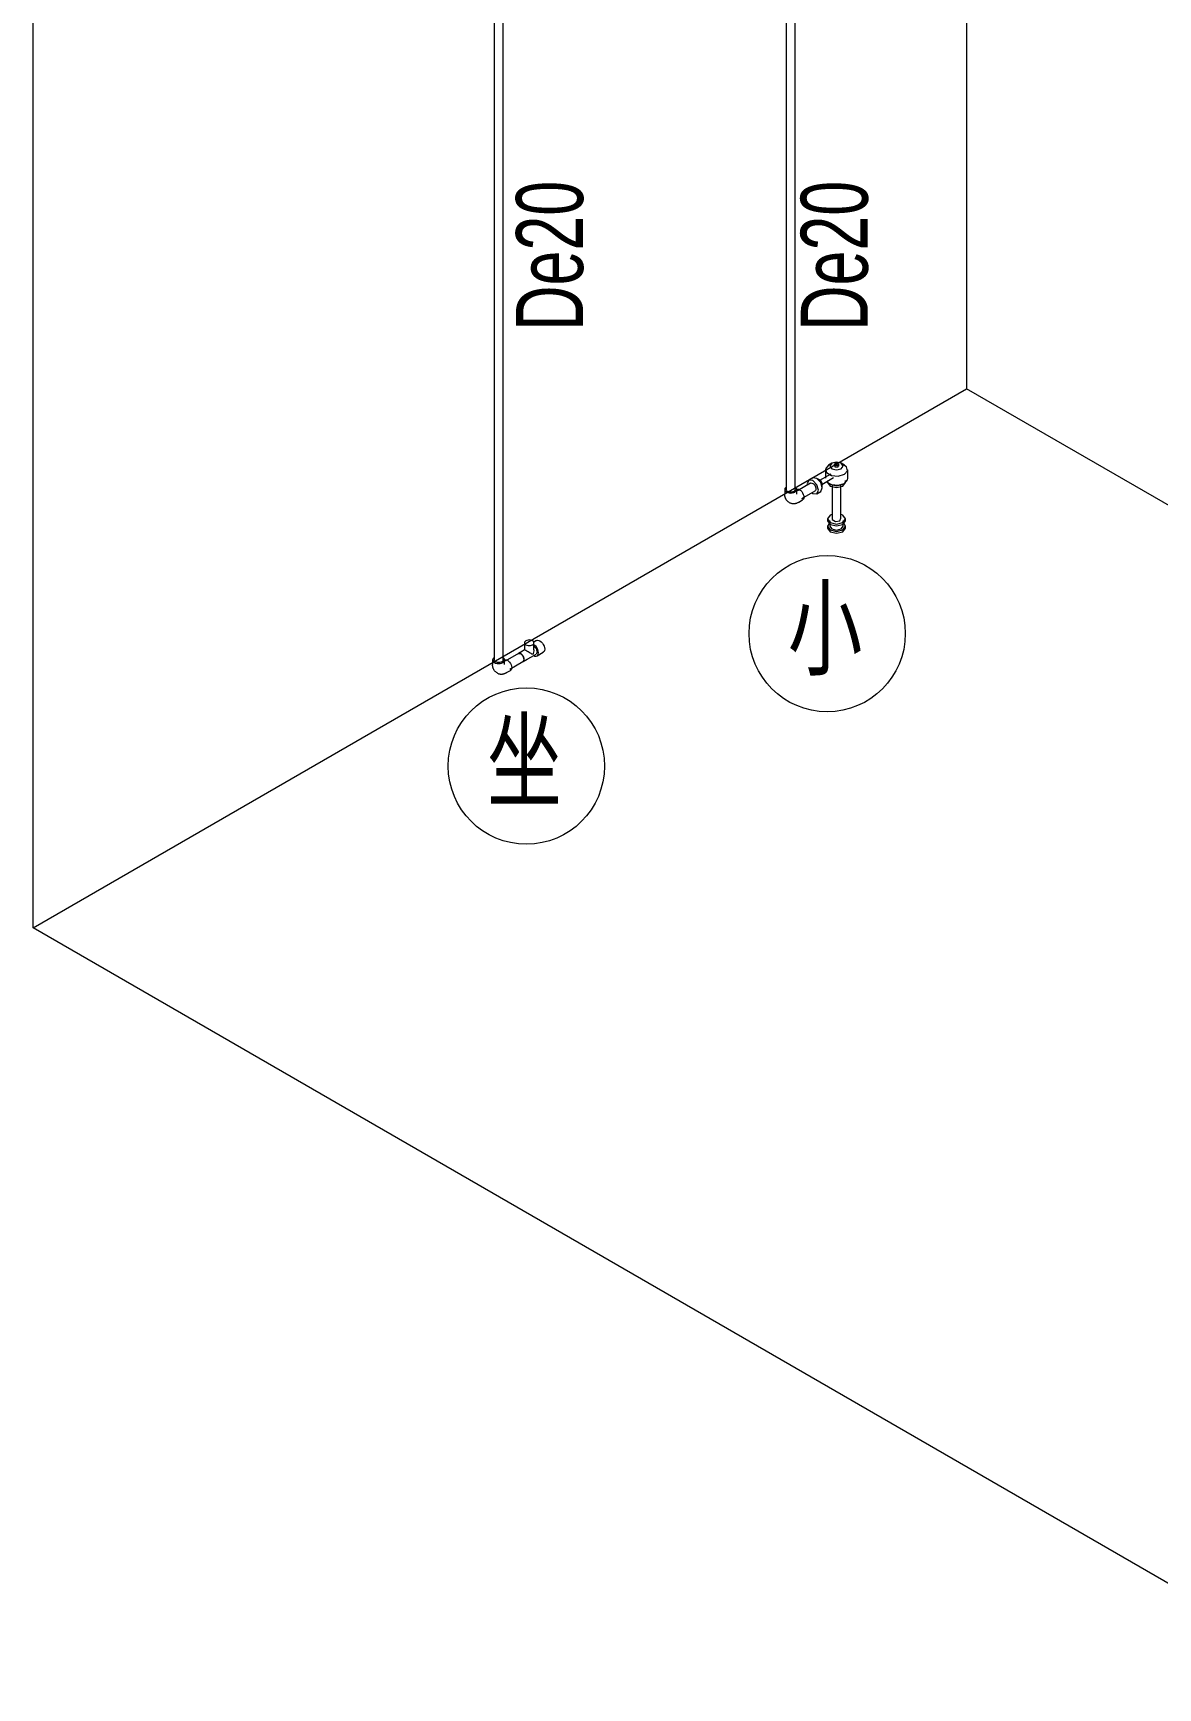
# Model space of a CAD drawing. Header units: millimetres. Extents: x 160489 to 365751, y -78341 to 15608.
# Drawn here: x 250788 to 253306, y -78222 to -74517 of the extents above; entities that cross this region are included whole.
import ezdxf

# ---------------------------------------------------------------- set-up
doc = ezdxf.new("R2010")
doc.units = ezdxf.units.MM
for name, color, linetype, lineweight in [('A-____-NOTE-TEXT', 7, 'Continuous', 5), ('G-____-____-SYMB', 7, 'Continuous', 5), ('P-PIPE-____-IDEN', 7, 'Continuous', 5), ('P-PIPE-____-OTLN', 7, 'Continuous', 35), ('P-SANR-FIXT-OTLN', 7, 'Continuous', 5)]:
    doc.layers.add(name, color=color, linetype=linetype, lineweight=lineweight)
doc.styles.add('TJ_FangSong', font='', dxfattribs={"width": 0.7, "height": 150})
doc.styles.add('TJ_FangSong_B', font='', dxfattribs={"width": 0.7, "height": 175})
doc.styles.get('TJ_FangSong').set_extended_font_data('TJ_FangSong')
doc.styles.get('TJ_FangSong_B').set_extended_font_data('TJ_FangSong', bold=True)

# ---------------------------------------------------------------- blocks, each defined once
blk = doc.blocks.new('P_角阀 - 标准-2504543-卫生间WC2 给水系统图')
at = {"layer": 'P-PIPE-____-OTLN', "color": 136, "lineweight": 5, "true_color": 0x008080}
for p, q in [((119360.7, -75900.9), (119351.5, -75906.2)), ((119365.2, -75898.2), (119360.7, -75900.9)), ((119365.2, -75882.3), (119365.2, -75893)), ((119365.2, -75893), (119365.2, -75898.2)), ((119371.3, -75919.3), (119381.2, -75913.6)), ((119381.2, -75913.6), (119391.1, -75907.9)), ((119392.4, -75877.5), (119386.1, -75881.2)), ((119386.5, -75893), (119386.5, -75882.3)), ((119386.5, -75898.2), (119386.5, -75893)), ((119393.3, -75911.7), (119407.4, -75903.5)), ((119362.1, -75924.6), (119371.3, -75919.3))]:
    blk.add_line(p, q, dxfattribs=at)
for points in [[(119383.4, -75878, 0), (119381.2, -75877, 0), (119378.7, -75876.4, 0), (119375.9, -75876.2, 0), (119373.1, -75876.4, 0), (119370.6, -75877, 0), (119368.4, -75878, 0), (119366.7, -75879.3, 0), (119365.6, -75880.7, 0), (119365.2, -75882.3, 0), (119365.6, -75883.9, 0), (119366.7, -75885.4, 0), (119368.4, -75886.7, 0)], [(119356.8, -75906.7, 0), (119354.9, -75905.9, 0), (119353, -75905.7, 0), (119351.5, -75906.2, 0), (119350.3, -75907.3, 0)], [(119360.6, -75925.1, 0), (119362.1, -75924.6, 0), (119363.3, -75923.5, 0), (119364.1, -75921.9, 0), (119364.3, -75919.8, 0), (119364.1, -75917.4, 0), (119363.3, -75914.8, 0), (119362.1, -75912.3, 0), (119360.6, -75910.1, 0), (119358.8, -75908.1, 0), (119356.8, -75906.7, 0)], [(119368.4, -75900, 0), (119366.6, -75899, 0), (119365.6, -75898.4, 0), (119365.2, -75898.2, 0)], [(119368.4, -75886.7, 0), (119370.6, -75887.7, 0), (119373.1, -75888.3, 0), (119375.9, -75888.5, 0), (119378.7, -75888.3, 0), (119381.2, -75887.7, 0), (119383.4, -75886.7, 0), (119385.1, -75885.4, 0), (119386.2, -75883.9, 0), (119386.5, -75882.3, 0), (119386.2, -75880.7, 0), (119385.1, -75879.3, 0), (119383.4, -75878, 0)], [(119383.4, -75908.7, 0), (119381.8, -75907.8, 0), (119380, -75906.8, 0), (119377.9, -75905.5, 0), (119375.6, -75904.2, 0), (119373.1, -75902.8, 0), (119370.6, -75901.4, 0), (119368.4, -75900, 0)], [(119386.5, -75897.9, 0), (119386.4, -75900.7, 0), (119385.7, -75903.4, 0), (119384.7, -75906.1, 0), (119383.4, -75908.7, 0)], [(119385.8, -75910.9, 0), (119388.5, -75912.1, 0), (119391.1, -75912.3, 0), (119393.3, -75911.7, 0), (119395, -75910.1, 0), (119396, -75907.8, 0), (119396.4, -75904.8, 0), (119396, -75901.4, 0), (119395, -75897.8, 0), (119393.3, -75894.3, 0), (119391.1, -75891.1, 0), (119388.5, -75888.4, 0), (119386.6, -75886.9, 0)], [(119386.5, -75890.4, 0), (119387.7, -75891.4, 0), (119389.6, -75893.3, 0), (119391.1, -75895.6, 0), (119392.3, -75898.1, 0), (119393.1, -75900.6, 0), (119393.3, -75903, 0), (119393.1, -75905.1, 0), (119392.3, -75906.8, 0), (119391.1, -75907.9, 0)], [(119392.4, -75877.5, 0), (119394.6, -75876.8, 0), (119397.2, -75877.1, 0), (119399.9, -75878.3, 0)], [(119399.9, -75878.3, 0), (119402.7, -75880.3, 0), (119405.2, -75883, 0), (119407.4, -75886.2, 0), (119409.1, -75889.7, 0), (119410.2, -75893.2, 0), (119410.5, -75896.6, 0), (119410.2, -75899.6, 0), (119409.1, -75901.9, 0), (119407.4, -75903.5, 0)]]:
    blk.add_polyline3d(points, dxfattribs=at)
blk = doc.blocks.new('弯头_热熔承插-塑料-复合管 - 标准-707565-卫生间WC2 给水系统图')
at = {"layer": 'P-PIPE-____-OTLN', "color": 136, "lineweight": 5, "true_color": 0x008080}
for p, q in [((119293.8, -75921.1), (119293.8, -75931)), ((119311.7, -75925.8), (119311.8, -75925.8)), ((119320.8, -75931), (119320.8, -75921.1)), ((119325.3, -75949.2), (119333.9, -75944.2))]:
    blk.add_line(p, q, dxfattribs=at)
for points in [[(119297.3, -75915.9, 0), (119295.6, -75917.2, 0), (119294.3, -75919.1, 0), (119293.8, -75921.1, 0), (119294.3, -75923.1, 0), (119295.6, -75925, 0), (119297.8, -75926.6, 0)], [(119303.8, -75950, 0), (119302.7, -75949.3, 0), (119301.7, -75948.5, 0), (119300.7, -75947.7, 0), (119299.8, -75946.8, 0), (119298.9, -75945.9, 0), (119298.2, -75944.9, 0), (119297.5, -75944, 0), (119296.8, -75942.9, 0), (119296.3, -75941.9, 0), (119295.8, -75940.9, 0), (119295.3, -75939.8, 0), (119295, -75938.8, 0), (119294.7, -75937.8, 0), (119294.4, -75936.7, 0), (119294.2, -75935.7, 0), (119294, -75934.7, 0), (119293.9, -75933.7, 0), (119293.9, -75932.7, 0), (119293.8, -75931.7, 0), (119293.8, -75931, 0)], [(119297.8, -75926.6, 0), (119300.6, -75927.9, 0), (119303.8, -75928.7, 0), (119307.3, -75928.9, 0), (119310.8, -75928.7, 0), (119314.1, -75927.9, 0), (119316.9, -75926.6, 0), (119319, -75925, 0), (119320.3, -75923.1, 0), (119320.8, -75921.1, 0), (119320.3, -75919.1, 0), (119319, -75917.2, 0), (119317.4, -75915.9, 0)], [(119303.8, -75950, 0), (119305, -75950.6, 0), (119306.2, -75951.1, 0), (119307.4, -75951.6, 0), (119308.6, -75951.9, 0), (119309.8, -75952.2, 0), (119311, -75952.4, 0), (119312.3, -75952.5, 0), (119313.5, -75952.5, 0), (119314.6, -75952.5, 0), (119315.8, -75952.4, 0), (119316.9, -75952.3, 0), (119318, -75952.1, 0), (119319, -75951.8, 0), (119320, -75951.5, 0), (119321, -75951.2, 0), (119322, -75950.8, 0), (119322.9, -75950.4, 0), (119323.8, -75950, 0), (119324.7, -75949.5, 0), (119325.3, -75949.2, 0)], [(119320.7, -75920.7, 0), (119322.3, -75920.3, 0), (119324.6, -75920.5, 0), (119327.1, -75921.5, 0)], [(119320.8, -75931.1, 0), (119320.8, -75931.1, 0), (119320.8, -75931, 0)], [(119327.1, -75921.5, 0), (119329.6, -75923.3, 0), (119331.9, -75925.8, 0), (119333.9, -75928.7, 0), (119335.4, -75931.8, 0), (119336.3, -75935, 0), (119336.7, -75938.1, 0), (119336.3, -75940.7, 0), (119335.4, -75942.8, 0), (119333.9, -75944.2, 0)]]:
    blk.add_polyline3d(points, dxfattribs=at)
blk = doc.blocks.new('弯头_热熔承插-塑料-复合管 - 标准-V38-卫生间WC2 给水系统图')
at = {"layer": 'P-PIPE-____-OTLN', "color": 136, "lineweight": 5, "true_color": 0x008080}
for p, q in [((119947.9, -75539.4), (119947.9, -75549.3)), ((119974.9, -75549.3), (119974.9, -75539.4)), ((119965.8, -75544.1), (119965.8, -75544.1)), ((119979.3, -75567.5), (119987.9, -75562.5))]:
    blk.add_line(p, q, dxfattribs=at)
for points in [[(119951.3, -75534.2, 0), (119949.7, -75535.5, 0), (119948.3, -75537.4, 0), (119947.9, -75539.4, 0), (119948.3, -75541.4, 0), (119949.7, -75543.3, 0), (119951.8, -75544.9, 0)], [(119951.8, -75544.9, 0), (119954.6, -75546.2, 0), (119957.9, -75546.9, 0), (119961.4, -75547.2, 0), (119964.9, -75546.9, 0), (119968.1, -75546.2, 0), (119970.9, -75544.9, 0), (119973.1, -75543.3, 0), (119974.4, -75541.4, 0), (119974.9, -75539.4, 0), (119974.4, -75537.4, 0), (119973.1, -75535.5, 0), (119971.4, -75534.2, 0)], [(119974.8, -75539, 0), (119976.4, -75538.5, 0), (119978.7, -75538.8, 0), (119981.2, -75539.8, 0)], [(119981.2, -75539.8, 0), (119983.7, -75541.6, 0), (119986, -75544.1, 0), (119987.9, -75546.9, 0), (119989.4, -75550.1, 0), (119990.4, -75553.3, 0), (119990.7, -75556.4, 0), (119990.4, -75559, 0), (119989.4, -75561.1, 0), (119987.9, -75562.5, 0)], [(119957.9, -75568.3, 0), (119956.8, -75567.6, 0), (119955.8, -75566.8, 0), (119954.8, -75566, 0), (119953.9, -75565.1, 0), (119953, -75564.2, 0), (119952.2, -75563.2, 0), (119951.5, -75562.2, 0), (119950.9, -75561.2, 0), (119950.3, -75560.2, 0), (119949.8, -75559.2, 0), (119949.4, -75558.1, 0), (119949.1, -75557.1, 0), (119948.7, -75556, 0), (119948.5, -75555, 0), (119948.3, -75554, 0), (119948.1, -75553, 0), (119948, -75552, 0), (119947.9, -75551, 0), (119947.9, -75550, 0), (119947.9, -75549.3, 0)], [(119957.9, -75568.3, 0), (119959.1, -75568.9, 0), (119960.2, -75569.4, 0), (119961.5, -75569.9, 0), (119962.7, -75570.2, 0), (119963.9, -75570.5, 0), (119965.1, -75570.7, 0), (119966.3, -75570.8, 0), (119967.5, -75570.8, 0), (119968.7, -75570.8, 0), (119969.8, -75570.7, 0), (119971, -75570.6, 0), (119972, -75570.4, 0), (119973.1, -75570.1, 0), (119974.1, -75569.8, 0), (119975.1, -75569.5, 0), (119976.1, -75569.1, 0), (119977, -75568.7, 0), (119977.9, -75568.3, 0), (119978.8, -75567.8, 0), (119979.3, -75567.5, 0)], [(119974.9, -75549.4, 0), (119974.9, -75549.4, 0), (119974.9, -75549.3, 0)]]:
    blk.add_polyline3d(points, dxfattribs=at)
blk = doc.blocks.new('P_小便斗冲洗阀 - P_小便斗冲洗阀-2706406-卫生间WC2 给水系统图')
at = {"layer": 'P-SANR-FIXT-OTLN', "color": 136, "true_color": 0x008080}
for p, q in [((120051.3, -75504.6), (120026.1, -75519.2)), ((120038.9, -75494.9), (120038.9, -75513.7)), ((120053.3, -75480.6), (120046.2, -75484.7)), ((120058.9, -75482.7), (120058.9, -75486.7)), ((120067.4, -75488.8), (120067.4, -75484.7)), ((120068.9, -75486.7), (120068.9, -75482.7)), ((120081.6, -75484.7), (120074.5, -75480.6)), ((120088.9, -75515.3), (120088.9, -75494.9)), ((119998.5, -75526.6), (119998.7, -75528.9)), ((120011, -75513.4), (120002.1, -75518.5)), ((120028.6, -75519.4), (120019.7, -75514.3)), ((120028.5, -75543.7), (120032.1, -75535.7)), ((120032.1, -75525.5), (120028.6, -75519.4)), ((120031.1, -75527.8), (120057.2, -75512.7)), ((120032.1, -75535.7), (120032.1, -75525.5)), ((120043.9, -75519.4), (120043.9, -75523.5)), ((120046.2, -75525.5), (120049.8, -75527.6)), ((120053.9, -75528.5), (120053.9, -75605.1)), ((120073.9, -75605.1), (120073.9, -75528.6)), ((120078.1, -75531.7), (120083.9, -75523.5)), ((120078.1, -75527.6), (120081.6, -75525.5)), ((120083.9, -75523.5), (120083.9, -75519.4)), ((120019.6, -75548.9), (120028.5, -75543.7)), ((120043.9, -75605.1), (120043.9, -75609.2)), ((120048.9, -75609.2), (120048.9, -75621.5)), ((120054.3, -75595.2), (120049.8, -75597)), ((120071, -75609.2), (120073.6, -75603.6)), ((120078.1, -75617.4), (120083.9, -75609.2)), ((120078.9, -75621.5), (120078.9, -75609.2)), ((120083.9, -75609.2), (120083.9, -75605.1)), ((120043.9, -75621.5), (120043.9, -75625.6)), ((120074.5, -75627.6), (120078.9, -75621.5)), ((120078.1, -75633.7), (120083.9, -75625.6)), ((120083.9, -75625.6), (120083.9, -75621.5))]:
    blk.add_line(p, q, dxfattribs=at)
for points in [[(120046.2, -75484.7, 0), (120039.2, -75492.7, 0), (120041.6, -75501.5, 0), (120052.6, -75507.8, 0), (120067.8, -75509.2, 0), (120081.6, -75505.1, 0)], [(120053.3, -75480.6, 0), (120048.9, -75486.7, 0), (120053.3, -75492.9, 0), (120063.9, -75495.4, 0), (120074.5, -75492.9, 0)], [(120074.5, -75492.9, 0), (120078.9, -75486.7, 0), (120074.5, -75480.6, 0), (120063.9, -75478.1, 0), (120053.3, -75480.6, 0)], [(120067.4, -75484.7, 0), (120067.4, -75480.6, 0), (120060.4, -75480.6, 0)], [(120060.4, -75480.6, 0), (120060.4, -75484.7, 0), (120067.4, -75484.7, 0)], [(120060.4, -75484.7, 0), (120060.4, -75488.8, 0), (120067.4, -75488.8, 0)], [(120081.6, -75505.1, 0), (120088.6, -75497.2, 0), (120086.2, -75488.4, 0), (120078.2, -75483.1, 0)], [(120023.3, -75540.8, 0), (120019.6, -75528.6, 0), (120010.9, -75519.4, 0), (120002.1, -75518.5, 0), (119998.5, -75526.6, 0)], [(120009, -75546.7, 0), (120010.9, -75548, 0), (120019.6, -75548.9, 0), (120023.3, -75540.8, 0)], [(120032.1, -75535.7, 0), (120028.5, -75523.5, 0), (120019.7, -75514.3, 0), (120011, -75513.4, 0)], [(120040.5, -75520.5, 0), (120041.6, -75521.9, 0), (120052.6, -75528.2, 0), (120067.8, -75529.6, 0), (120081.6, -75525.5, 0)], [(120043.9, -75523.5, 0), (120049.8, -75531.7, 0), (120063.9, -75535, 0), (120078.1, -75531.7, 0)], [(120049.8, -75527.6, 0), (120063.9, -75531, 0), (120078.1, -75527.6, 0)], [(120081.6, -75525.5, 0), (120088.6, -75517.6, 0), (120088.9, -75514.6, 0)], [(120049.8, -75597, 0), (120043.9, -75605.1, 0), (120049.8, -75613.3, 0), (120063.9, -75616.7, 0), (120078.1, -75613.3, 0)], [(120043.9, -75609.2, 0), (120049.8, -75617.4, 0), (120063.9, -75620.8, 0), (120078.1, -75617.4, 0)], [(120047.2, -75615.3, 0), (120043.9, -75621.5, 0), (120049.8, -75629.6, 0), (120063.9, -75633, 0), (120078.1, -75629.6, 0)], [(120053.9, -75605.1, 0), (120054.3, -75606.6, 0), (120061.3, -75610.7, 0), (120071, -75609.2, 0)], [(120078.1, -75613.3, 0), (120083.9, -75605.1, 0), (120078.1, -75597, 0), (120074.2, -75595.3, 0)], [(120078.1, -75629.6, 0), (120083.9, -75621.5, 0), (120080.4, -75615, 0)], [(120043.9, -75625.6, 0), (120049.8, -75633.7, 0), (120063.9, -75637.1, 0), (120078.1, -75633.7, 0)], [(120048.9, -75621.5, 0), (120053.3, -75627.6, 0), (120063.9, -75630.1, 0), (120074.5, -75627.6, 0)]]:
    blk.add_polyline3d(points, dxfattribs=at)
blk = doc.blocks.new('P_卫生器具标注 - P_卫生器具标注-2592099-卫生间WC2 给水系统图')
at = {"layer": 'A-____-NOTE-TEXT'}
blk.add_circle((119712.8, -74236.2), 175, dxfattribs=at)

msp = doc.modelspace()

# ---------------------------------------------------------------- linework, layer by layer
at = {"layer": 'G-____-____-SYMB'}
for p, q in [((252878, -70812.5), (252878, -75314)), ((250787.7, -76520.9), (250787.7, -72019.4)), ((250787.7, -76520.9), (252878, -75314)), ((255825.1, -77015.5), (252878, -75314)), ((253734.7, -78222.4), (250787.7, -76520.9))]:
    msp.add_line(p, q, dxfattribs=at)
at = {"layer": 'P-PIPE-____-OTLN', "color": 136, "lineweight": 5, "true_color": 0x008080}
for p, q in [((251820.1, -73231.6), (251820.1, -75921.1)), ((251840.1, -75921.1), (251840.1, -73231.6)), ((252474.2, -73609.2), (252474.2, -75539.4)), ((252494.2, -75539.4), (252494.2, -73609.2)), ((252528.6, -75525), (252499, -75542.2)), ((252509, -75559.5), (252538.6, -75542.4)), ((251874.6, -75906.7), (251844.9, -75923.9)), ((251854.9, -75941.2), (251884.6, -75924.1))]:
    msp.add_line(p, q, dxfattribs=at)
for points in [[(252477.1, -75543.5, 0), (252475.5, -75542.3, 0), (252474.5, -75540.9, 0), (252474.2, -75539.4, 0)], [(252494.2, -75539.4, 0), (252493.8, -75540.9, 0), (252492.8, -75542.3, 0), (252491.2, -75543.5, 0)], [(252528.6, -75525, 0), (252530.1, -75524.6, 0), (252531.8, -75524.8, 0), (252533.6, -75525.5, 0)], [(252533.6, -75525.5, 0), (252535.5, -75526.9, 0), (252537.2, -75528.7, 0), (252538.6, -75530.8, 0), (252539.8, -75533.1, 0), (252540.5, -75535.5, 0), (252540.7, -75537.8, 0)], [(252540.7, -75537.8, 0), (252540.5, -75539.8, 0), (252539.8, -75541.3, 0), (252538.6, -75542.4, 0)], [(252491.2, -75543.5, 0), (252489.2, -75544.4, 0), (252486.7, -75545, 0), (252484.2, -75545.2, 0), (252481.6, -75545, 0), (252479.2, -75544.4, 0), (252477.1, -75543.5, 0)], [(251874.6, -75906.7, 0), (251876, -75906.3, 0), (251877.7, -75906.5, 0), (251879.6, -75907.2, 0)], [(251879.6, -75907.2, 0), (251881.4, -75908.6, 0), (251883.1, -75910.4, 0), (251884.6, -75912.5, 0), (251885.7, -75914.9, 0), (251886.4, -75917.2, 0), (251886.6, -75919.5, 0)], [(251823, -75925.2, 0), (251821.4, -75924, 0), (251820.4, -75922.6, 0), (251820.1, -75921.1, 0)], [(251837.1, -75925.2, 0), (251835.1, -75926.1, 0), (251832.7, -75926.7, 0), (251830.1, -75926.9, 0), (251827.5, -75926.7, 0), (251825.1, -75926.1, 0), (251823, -75925.2, 0)], [(251840.1, -75921.1, 0), (251839.7, -75922.6, 0), (251838.7, -75924, 0), (251837.1, -75925.2, 0)], [(251886.6, -75919.5, 0), (251886.4, -75921.5, 0), (251885.7, -75923, 0), (251884.6, -75924.1, 0)]]:
    msp.add_polyline3d(points, dxfattribs=at)

# ---------------------------------------------------------------- block references
at = {"layer": 'A-____-NOTE-TEXT'}
for p in [(132853, -1625.7), (132179.4, -1922.2)]:
    msp.add_blockref('P_卫生器具标注 - P_卫生器具标注-2592099-卫生间WC2 给水系统图', p, dxfattribs=at)
at = {"layer": 'P-PIPE-____-OTLN', "color": 136, "lineweight": 5, "true_color": 0x008080}
for name in ['弯头_热熔承插-塑料-复合管 - 标准-V38-卫生间WC2 给水系统图', 'P_角阀 - 标准-2504543-卫生间WC2 给水系统图', '弯头_热熔承插-塑料-复合管 - 标准-707565-卫生间WC2 给水系统图']:
    msp.add_blockref(name, (132522.8, 0), dxfattribs=at)
at = {"layer": 'P-SANR-FIXT-OTLN', "color": 136, "true_color": 0x008080}
msp.add_blockref('P_小便斗冲洗阀 - P_小便斗冲洗阀-2706406-卫生间WC2 给水系统图', (132522.8, 0), dxfattribs=at)

# ---------------------------------------------------------------- texts
at = {"layer": 'A-____-NOTE-TEXT', "char_height": 175, "width": 213.249, "attachment_point": 1, "style": 'TJ_FangSong_B'}
for s, insert in [('\\fTJ_FangSong|b1|i0|c134|p2|;\\W.7;小', (252477.6, -75761.6)), ('\\fTJ_FangSong|b1|i0|c134|p2|;\\W.7;坐', (251804, -76058.2))]:
    msp.add_mtext(s, dxfattribs=dict(at, insert=insert))
at = {"layer": 'P-PIPE-____-IDEN', "char_height": 150, "width": 359.156, "attachment_point": 1, "rotation": 90, "style": 'TJ_FangSong'}
for insert in [(251869.1, -75183.9), (252506.7, -75183.9)]:
    msp.add_mtext('De20', dxfattribs=dict(at, insert=insert))

doc.saveas('drawing.dxf')
